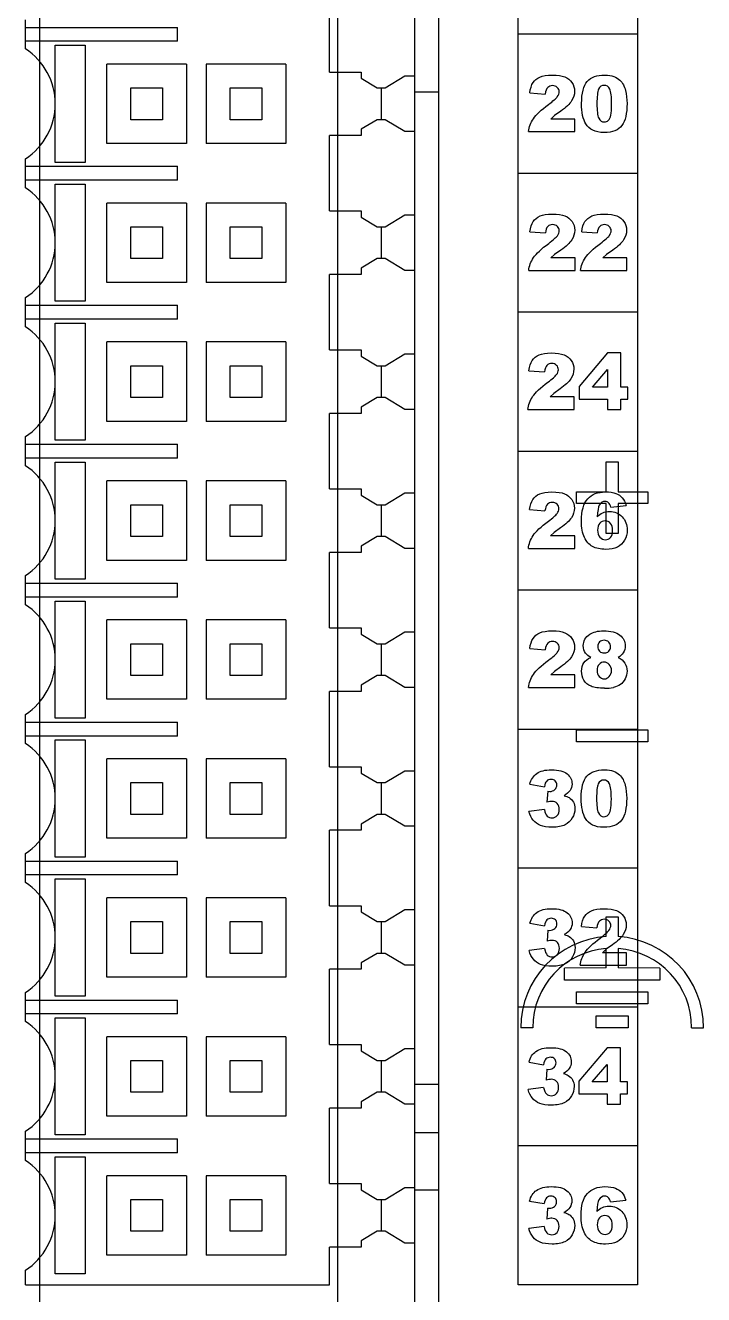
# Model space of a CAD drawing. Header units: millimetres. Extents: x 40 to 522, y -286 to 20.
# Drawn here: x 473.89 to 490.95, y -224.87 to -192.9 of the extents above; entities that cross this region are included whole.
import ezdxf

# ---------------------------------------------------------------- set-up
doc = ezdxf.new("R2010")
doc.units = ezdxf.units.MM
doc.layers.add('03___PRT_ALL_CURVES', color=7, linetype='CONTINUOUS')

# ---------------------------------------------------------------- blocks, each defined once
blk = doc.blocks.new('MOD_AIV716')
at = {"linetype": 'Continuous'}
for p, q in [((121.685, 41.872), (121.685, 111.872)), ((122.285, 42.272), (122.285, 111.472)), ((124.285, 45.372), (124.285, 108.372)), ((127.285, 108.372), (127.285, 45.372)), ((119.535, 75.922), (119.535, 77.822)), ((111.885, 76.505), (111.885, 77.239)), ((111.885, 77.047), (115.71, 77.047)), ((115.71, 76.697), (115.71, 77.047)), ((127.285, 76.872), (124.285, 76.872)), ((115.71, 76.697), (111.885, 76.697)), ((112.635, 76.597), (113.387, 76.597)), ((112.635, 75.126), (112.635, 76.597)), ((113.387, 76.597), (113.387, 73.647)), ((115.935, 76.122), (113.935, 76.122)), ((113.935, 74.122), (113.935, 76.122)), ((115.935, 76.122), (115.935, 74.122)), ((118.435, 76.122), (116.435, 76.122)), ((116.435, 76.122), (116.435, 74.122)), ((118.435, 76.122), (118.435, 74.122)), ((119.535, 75.922), (120.335, 75.922)), ((120.335, 75.922), (120.335, 75.764)), ((120.935, 75.522), (121.435, 75.823)), ((121.435, 75.823), (121.685, 75.823)), ((114.535, 75.522), (115.335, 75.522)), ((114.535, 74.722), (114.535, 75.522)), ((115.335, 75.522), (115.335, 74.722)), ((117.035, 75.522), (117.835, 75.522)), ((117.035, 74.722), (117.035, 75.522)), ((117.835, 75.522), (117.835, 74.722)), ((120.335, 75.764), (120.738, 75.522)), ((120.738, 75.522), (120.935, 75.522)), ((120.835, 75.522), (120.835, 74.722)), ((121.685, 75.422), (122.285, 75.422)), ((121.685, 75.422), (122.285, 75.422)), ((124.575, 75.399), (124.965, 75.368)), ((112.635, 73.647), (112.635, 75.118)), ((125.199, 74.824), (125.106, 74.739)), ((125.356, 74.938), (125.199, 74.824)), ((115.335, 74.722), (114.535, 74.722)), ((117.835, 74.722), (117.035, 74.722)), ((120.738, 74.722), (120.335, 74.48)), ((120.935, 74.722), (120.738, 74.722)), ((121.435, 74.422), (120.935, 74.722)), ((125.714, 74.739), (125.106, 74.739)), ((125.714, 74.422), (125.714, 74.739)), ((120.335, 74.322), (119.535, 74.322)), ((119.535, 72.422), (119.535, 74.322)), ((120.335, 74.48), (120.335, 74.322)), ((121.685, 74.422), (121.435, 74.422)), ((124.547, 74.422), (125.714, 74.422)), ((115.935, 74.122), (113.935, 74.122)), ((118.435, 74.122), (116.435, 74.122)), ((111.885, 73.005), (111.885, 73.739)), ((111.885, 73.547), (115.71, 73.547)), ((113.387, 73.647), (112.635, 73.647)), ((115.71, 73.197), (115.71, 73.547)), ((124.285, 73.372), (127.285, 73.372)), ((115.71, 73.197), (111.885, 73.197)), ((112.635, 73.097), (113.387, 73.097)), ((112.635, 71.626), (112.635, 73.097)), ((113.387, 73.097), (113.387, 70.147)), ((115.935, 72.622), (113.935, 72.622)), ((113.935, 70.622), (113.935, 72.622)), ((115.935, 72.622), (115.935, 70.622)), ((118.435, 72.622), (116.435, 72.622)), ((116.435, 72.622), (116.435, 70.622)), ((118.435, 72.622), (118.435, 70.622)), ((119.535, 72.422), (120.335, 72.422)), ((120.335, 72.422), (120.335, 72.264)), ((120.335, 72.264), (120.738, 72.022)), ((120.935, 72.022), (121.435, 72.323)), ((121.435, 72.323), (121.685, 72.323)), ((114.535, 72.022), (115.335, 72.022)), ((114.535, 71.222), (114.535, 72.022)), ((115.335, 72.022), (115.335, 71.222)), ((117.035, 72.022), (117.835, 72.022)), ((117.035, 71.222), (117.035, 72.022)), ((117.835, 72.022), (117.835, 71.222)), ((120.738, 72.022), (120.935, 72.022)), ((120.835, 72.022), (120.835, 71.222)), ((112.635, 70.147), (112.635, 71.618)), ((124.578, 71.899), (124.968, 71.868)), ((125.883, 71.899), (126.272, 71.868)), ((125.202, 71.324), (125.109, 71.239)), ((125.359, 71.438), (125.202, 71.324)), ((126.506, 71.324), (126.414, 71.239)), ((126.664, 71.438), (126.506, 71.324)), ((115.335, 71.222), (114.535, 71.222)), ((117.835, 71.222), (117.035, 71.222)), ((120.738, 71.222), (120.335, 70.98)), ((120.335, 70.98), (120.335, 70.822)), ((120.935, 71.222), (120.738, 71.222)), ((121.435, 70.922), (120.935, 71.222)), ((125.716, 71.239), (125.109, 71.239)), ((125.716, 70.922), (125.716, 71.239)), ((127.021, 71.239), (126.414, 71.239)), ((127.021, 70.922), (127.021, 71.239)), ((120.335, 70.822), (119.535, 70.822)), ((119.535, 68.922), (119.535, 70.822)), ((121.685, 70.922), (121.435, 70.922)), ((124.55, 70.922), (125.716, 70.922)), ((125.854, 70.922), (127.021, 70.922)), ((115.935, 70.622), (113.935, 70.622)), ((118.435, 70.622), (116.435, 70.622)), ((111.885, 69.505), (111.885, 70.239)), ((111.885, 70.047), (115.71, 70.047)), ((113.387, 70.147), (112.635, 70.147)), ((115.71, 69.697), (115.71, 70.047)), ((127.285, 69.872), (124.285, 69.872)), ((115.71, 69.697), (111.885, 69.697)), ((112.635, 69.597), (113.387, 69.597)), ((112.635, 68.126), (112.635, 69.597)), ((113.387, 69.597), (113.387, 66.647)), ((115.935, 69.122), (113.935, 69.122)), ((113.935, 67.122), (113.935, 69.122)), ((115.935, 69.122), (115.935, 67.122)), ((118.435, 69.122), (116.435, 69.122)), ((116.435, 69.122), (116.435, 67.122)), ((118.435, 69.122), (118.435, 67.122)), ((119.535, 68.922), (120.335, 68.922)), ((120.335, 68.922), (120.335, 68.764)), ((120.335, 68.764), (120.738, 68.522)), ((120.935, 68.522), (121.435, 68.823)), ((121.435, 68.823), (121.685, 68.823)), ((126.529, 68.846), (125.82, 68.004)), ((126.868, 68.846), (126.529, 68.846)), ((126.868, 67.986), (126.868, 68.846)), ((114.535, 68.522), (115.335, 68.522)), ((114.535, 67.722), (114.535, 68.522)), ((115.335, 68.522), (115.335, 67.722)), ((117.035, 68.522), (117.835, 68.522)), ((117.035, 67.722), (117.035, 68.522)), ((117.835, 68.522), (117.835, 67.722)), ((120.738, 68.522), (120.935, 68.522)), ((120.835, 68.522), (120.835, 67.722)), ((126.153, 67.986), (126.529, 68.426)), ((126.529, 68.426), (126.529, 67.986)), ((112.635, 66.647), (112.635, 68.118)), ((124.556, 68.399), (124.945, 68.368)), ((125.18, 67.824), (125.087, 67.739)), ((125.337, 67.938), (125.18, 67.824)), ((125.82, 68.004), (125.82, 67.684)), ((126.529, 67.986), (126.153, 67.986)), ((127.043, 67.986), (126.868, 67.986)), ((127.043, 67.684), (127.043, 67.986)), ((115.335, 67.722), (114.535, 67.722)), ((117.835, 67.722), (117.035, 67.722)), ((120.738, 67.722), (120.335, 67.48)), ((120.335, 67.48), (120.335, 67.322)), ((120.935, 67.722), (120.738, 67.722)), ((121.435, 67.422), (120.935, 67.722)), ((125.694, 67.739), (125.087, 67.739)), ((125.694, 67.422), (125.694, 67.739)), ((125.82, 67.684), (126.529, 67.684)), ((126.529, 67.684), (126.529, 67.422)), ((126.868, 67.684), (127.043, 67.684)), ((126.868, 67.422), (126.868, 67.684)), ((120.335, 67.322), (119.535, 67.322)), ((119.535, 65.422), (119.535, 67.322)), ((121.685, 67.422), (121.435, 67.422)), ((124.527, 67.422), (125.694, 67.422)), ((126.529, 67.422), (126.868, 67.422)), ((115.935, 67.122), (113.935, 67.122)), ((118.435, 67.122), (116.435, 67.122)), ((111.885, 66.005), (111.885, 66.739)), ((111.885, 66.547), (115.71, 66.547)), ((113.387, 66.647), (112.635, 66.647)), ((115.71, 66.197), (115.71, 66.547)), ((115.71, 66.197), (111.885, 66.197)), ((124.285, 66.372), (127.285, 66.372)), ((112.635, 66.097), (113.387, 66.097)), ((112.635, 64.626), (112.635, 66.097)), ((113.387, 66.097), (113.387, 63.147)), ((115.935, 65.622), (113.935, 65.622)), ((113.935, 63.622), (113.935, 65.622)), ((115.935, 65.622), (115.935, 63.622)), ((118.435, 65.622), (116.435, 65.622)), ((116.435, 65.622), (116.435, 63.622)), ((118.435, 65.622), (118.435, 63.622)), ((119.535, 65.422), (120.335, 65.422)), ((120.335, 65.422), (120.335, 65.264)), ((120.335, 65.264), (120.738, 65.022)), ((120.935, 65.022), (121.435, 65.323)), ((121.435, 65.323), (121.685, 65.323)), ((114.535, 65.022), (115.335, 65.022)), ((114.535, 64.222), (114.535, 65.022)), ((115.335, 65.022), (115.335, 64.222)), ((117.035, 65.022), (117.835, 65.022)), ((117.035, 64.222), (117.035, 65.022)), ((117.835, 65.022), (117.835, 64.222)), ((120.738, 65.022), (120.935, 65.022)), ((120.835, 65.022), (120.835, 64.222)), ((126.613, 64.96), (127, 65.007)), ((112.635, 63.147), (112.635, 64.618)), ((124.57, 64.899), (124.959, 64.868)), ((125.193, 64.324), (125.101, 64.239)), ((125.351, 64.438), (125.193, 64.324)), ((115.335, 64.222), (114.535, 64.222)), ((117.835, 64.222), (117.035, 64.222)), ((120.738, 64.222), (120.335, 63.98)), ((120.335, 63.98), (120.335, 63.822)), ((120.935, 64.222), (120.738, 64.222)), ((121.435, 63.922), (120.935, 64.222)), ((125.708, 64.239), (125.101, 64.239)), ((125.708, 63.922), (125.708, 64.239)), ((120.335, 63.822), (119.535, 63.822)), ((119.535, 61.922), (119.535, 63.822)), ((121.685, 63.922), (121.435, 63.922)), ((124.541, 63.922), (125.708, 63.922)), ((115.935, 63.622), (113.935, 63.622)), ((118.435, 63.622), (116.435, 63.622)), ((111.885, 62.505), (111.885, 63.239)), ((111.885, 63.047), (115.71, 63.047)), ((113.387, 63.147), (112.635, 63.147)), ((115.71, 62.697), (115.71, 63.047)), ((115.71, 62.697), (111.885, 62.697)), ((127.285, 62.872), (124.285, 62.872)), ((112.635, 62.597), (113.387, 62.597)), ((112.635, 61.126), (112.635, 62.597)), ((113.387, 62.597), (113.387, 59.647)), ((115.935, 62.122), (113.935, 62.122)), ((113.935, 60.122), (113.935, 62.122)), ((115.935, 62.122), (115.935, 60.122)), ((118.435, 62.122), (116.435, 62.122)), ((116.435, 62.122), (116.435, 60.122)), ((118.435, 62.122), (118.435, 60.122)), ((119.535, 61.922), (120.335, 61.922)), ((120.335, 61.922), (120.335, 61.764)), ((120.335, 61.764), (120.738, 61.522)), ((120.935, 61.522), (121.435, 61.823)), ((121.435, 61.823), (121.685, 61.823)), ((114.535, 61.522), (115.335, 61.522)), ((114.535, 60.722), (114.535, 61.522)), ((115.335, 61.522), (115.335, 60.722)), ((117.035, 61.522), (117.835, 61.522)), ((117.035, 60.722), (117.035, 61.522)), ((117.835, 61.522), (117.835, 60.722)), ((120.738, 61.522), (120.935, 61.522)), ((120.835, 61.522), (120.835, 60.722)), ((124.575, 61.399), (124.965, 61.368)), ((112.635, 59.647), (112.635, 61.118)), ((125.199, 60.824), (125.106, 60.739)), ((125.356, 60.938), (125.199, 60.824)), ((115.335, 60.722), (114.535, 60.722)), ((117.835, 60.722), (117.035, 60.722)), ((120.738, 60.722), (120.335, 60.48)), ((120.335, 60.48), (120.335, 60.322)), ((120.935, 60.722), (120.738, 60.722)), ((121.435, 60.422), (120.935, 60.722)), ((125.714, 60.739), (125.106, 60.739)), ((125.714, 60.422), (125.714, 60.739)), ((115.935, 60.122), (113.935, 60.122)), ((118.435, 60.122), (116.435, 60.122)), ((120.335, 60.322), (119.535, 60.322)), ((119.535, 58.422), (119.535, 60.322)), ((121.685, 60.422), (121.435, 60.422)), ((124.547, 60.422), (125.714, 60.422)), ((111.885, 59.005), (111.885, 59.739)), ((111.885, 59.547), (115.71, 59.547)), ((113.387, 59.647), (112.635, 59.647)), ((115.71, 59.197), (115.71, 59.547)), ((115.71, 59.197), (111.885, 59.197)), ((124.285, 59.372), (127.285, 59.372)), ((112.635, 59.097), (113.387, 59.097)), ((112.635, 57.626), (112.635, 59.097)), ((113.387, 59.097), (113.387, 56.147)), ((115.935, 58.622), (113.935, 58.622)), ((113.935, 56.622), (113.935, 58.622)), ((115.935, 58.622), (115.935, 56.622)), ((118.435, 58.622), (116.435, 58.622)), ((116.435, 58.622), (116.435, 56.622)), ((118.435, 58.622), (118.435, 56.622)), ((119.535, 58.422), (120.335, 58.422)), ((120.335, 58.422), (120.335, 58.264)), ((120.335, 58.264), (120.738, 58.022)), ((120.935, 58.022), (121.435, 58.323)), ((121.435, 58.323), (121.685, 58.323)), ((114.535, 58.022), (115.335, 58.022)), ((114.535, 57.222), (114.535, 58.022)), ((115.335, 58.022), (115.335, 57.222)), ((117.035, 58.022), (117.835, 58.022)), ((117.035, 57.222), (117.035, 58.022)), ((117.835, 58.022), (117.835, 57.222)), ((120.738, 58.022), (120.935, 58.022)), ((120.835, 58.022), (120.835, 57.222)), ((124.576, 57.983), (124.944, 57.917)), ((112.635, 56.147), (112.635, 57.618)), ((125.028, 57.805), (125.008, 57.527)), ((125.028, 57.805), (125.079, 57.8)), ((124.944, 57.344), (124.555, 57.292)), ((115.335, 57.222), (114.535, 57.222)), ((117.835, 57.222), (117.035, 57.222)), ((120.738, 57.222), (120.335, 56.98)), ((120.335, 56.98), (120.335, 56.822)), ((120.935, 57.222), (120.738, 57.222)), ((121.435, 56.922), (120.935, 57.222)), ((121.685, 56.922), (121.435, 56.922)), ((115.935, 56.622), (113.935, 56.622)), ((118.435, 56.622), (116.435, 56.622)), ((120.335, 56.822), (119.535, 56.822)), ((119.535, 54.922), (119.535, 56.822)), ((111.885, 55.505), (111.885, 56.239)), ((111.885, 56.047), (115.71, 56.047)), ((113.387, 56.147), (112.635, 56.147)), ((115.71, 55.697), (115.71, 56.047)), ((115.71, 55.697), (111.885, 55.697)), ((127.285, 55.872), (124.285, 55.872)), ((112.635, 55.597), (113.387, 55.597)), ((112.635, 54.126), (112.635, 55.597)), ((113.387, 55.597), (113.387, 52.647)), ((115.935, 55.122), (113.935, 55.122)), ((113.935, 53.122), (113.935, 55.122)), ((115.935, 55.122), (115.935, 53.122)), ((118.435, 55.122), (116.435, 55.122)), ((116.435, 55.122), (116.435, 53.122)), ((118.435, 55.122), (118.435, 53.122)), ((119.535, 54.922), (120.335, 54.922)), ((120.335, 54.922), (120.335, 54.764)), ((120.335, 54.764), (120.738, 54.522)), ((120.935, 54.522), (121.435, 54.823)), ((121.435, 54.823), (121.685, 54.823)), ((114.535, 54.522), (115.335, 54.522)), ((114.535, 53.722), (114.535, 54.522)), ((115.335, 54.522), (115.335, 53.722)), ((117.035, 54.522), (117.835, 54.522)), ((117.035, 53.722), (117.035, 54.522)), ((117.835, 54.522), (117.835, 53.722)), ((120.738, 54.522), (120.935, 54.522)), ((120.835, 54.522), (120.835, 53.722)), ((124.579, 54.483), (124.947, 54.417)), ((125.874, 54.399), (126.264, 54.368)), ((112.635, 52.647), (112.635, 54.118)), ((125.031, 54.305), (125.011, 54.027)), ((125.031, 54.305), (125.081, 54.3)), ((115.335, 53.722), (114.535, 53.722)), ((117.835, 53.722), (117.035, 53.722)), ((120.738, 53.722), (120.335, 53.48)), ((120.935, 53.722), (120.738, 53.722)), ((121.435, 53.422), (120.935, 53.722)), ((124.947, 53.844), (124.558, 53.792)), ((126.498, 53.824), (126.405, 53.739)), ((127.012, 53.739), (126.405, 53.739)), ((126.655, 53.938), (126.498, 53.824)), ((127.012, 53.422), (127.012, 53.739)), ((120.335, 53.48), (120.335, 53.322)), ((121.685, 53.422), (121.435, 53.422)), ((125.845, 53.422), (127.012, 53.422)), ((115.935, 53.122), (113.935, 53.122)), ((118.435, 53.122), (116.435, 53.122)), ((120.335, 53.322), (119.535, 53.322)), ((119.535, 51.422), (119.535, 53.322)), ((111.885, 52.005), (111.885, 52.739)), ((111.885, 52.547), (115.71, 52.547)), ((113.387, 52.647), (112.635, 52.647)), ((115.71, 52.197), (115.71, 52.547)), ((115.71, 52.197), (111.885, 52.197)), ((124.285, 52.372), (127.285, 52.372)), ((112.635, 52.097), (113.387, 52.097)), ((112.635, 50.626), (112.635, 52.097)), ((113.387, 52.097), (113.387, 49.147)), ((115.935, 51.622), (113.935, 51.622)), ((113.935, 49.622), (113.935, 51.622)), ((115.935, 51.622), (115.935, 49.622)), ((118.435, 51.622), (116.435, 51.622)), ((116.435, 51.622), (116.435, 49.622)), ((118.435, 51.622), (118.435, 49.622)), ((119.535, 51.422), (120.335, 51.422)), ((120.335, 51.422), (120.335, 51.264)), ((120.335, 51.264), (120.738, 51.022)), ((120.935, 51.022), (121.435, 51.323)), ((121.435, 51.323), (121.685, 51.323)), ((126.52, 51.346), (125.812, 50.504)), ((126.859, 51.346), (126.52, 51.346)), ((126.859, 50.486), (126.859, 51.346)), ((114.535, 51.022), (115.335, 51.022)), ((114.535, 50.222), (114.535, 51.022)), ((115.335, 51.022), (115.335, 50.222)), ((117.035, 51.022), (117.835, 51.022)), ((117.035, 50.222), (117.035, 51.022)), ((117.835, 51.022), (117.835, 50.222)), ((120.738, 51.022), (120.935, 51.022)), ((120.835, 51.022), (120.835, 50.222)), ((124.557, 50.983), (124.924, 50.917)), ((126.145, 50.486), (126.52, 50.926)), ((126.52, 50.926), (126.52, 50.486)), ((112.635, 49.147), (112.635, 50.618)), ((125.008, 50.805), (124.988, 50.527)), ((125.008, 50.805), (125.059, 50.8)), ((115.335, 50.222), (114.535, 50.222)), ((117.835, 50.222), (117.035, 50.222)), ((120.738, 50.222), (120.335, 49.98)), ((120.935, 50.222), (120.738, 50.222)), ((121.435, 49.922), (120.935, 50.222)), ((122.285, 50.422), (121.685, 50.422)), ((122.285, 50.422), (121.685, 50.422)), ((124.924, 50.344), (124.536, 50.292)), ((125.812, 50.504), (125.812, 50.184)), ((126.52, 50.486), (126.145, 50.486)), ((127.035, 50.486), (126.859, 50.486)), ((127.035, 50.184), (127.035, 50.486)), ((120.335, 49.98), (120.335, 49.822)), ((121.685, 49.922), (121.435, 49.922)), ((125.812, 50.184), (126.52, 50.184)), ((126.52, 50.184), (126.52, 49.922)), ((126.52, 49.922), (126.859, 49.922)), ((126.859, 50.184), (127.035, 50.184)), ((126.859, 49.922), (126.859, 50.184)), ((115.935, 49.622), (113.935, 49.622)), ((118.435, 49.622), (116.435, 49.622)), ((120.335, 49.822), (119.535, 49.822)), ((119.535, 47.922), (119.535, 49.822)), ((111.885, 48.505), (111.885, 49.239)), ((111.885, 49.047), (115.71, 49.047)), ((113.387, 49.147), (112.635, 49.147)), ((115.71, 48.697), (115.71, 49.047)), ((121.685, 49.209), (122.285, 49.209)), ((115.71, 48.697), (111.885, 48.697)), ((112.635, 48.597), (113.387, 48.597)), ((112.635, 47.126), (112.635, 48.597)), ((113.387, 48.597), (113.387, 45.647)), ((127.285, 48.872), (124.285, 48.872)), ((115.935, 48.122), (113.935, 48.122)), ((113.935, 46.122), (113.935, 48.122)), ((115.935, 48.122), (115.935, 46.122)), ((118.435, 48.122), (116.435, 48.122)), ((116.435, 48.122), (116.435, 46.122)), ((118.435, 48.122), (118.435, 46.122)), ((119.535, 47.922), (120.335, 47.922)), ((120.335, 47.922), (120.335, 47.764)), ((120.335, 47.764), (120.738, 47.522)), ((120.935, 47.522), (121.435, 47.823)), ((121.435, 47.823), (121.685, 47.823)), ((121.685, 47.766), (122.285, 47.766)), ((114.535, 47.522), (115.335, 47.522)), ((114.535, 46.722), (114.535, 47.522)), ((115.335, 47.522), (115.335, 46.722)), ((117.035, 47.522), (117.835, 47.522)), ((117.035, 46.722), (117.035, 47.522)), ((117.835, 47.522), (117.835, 46.722)), ((120.738, 47.522), (120.935, 47.522)), ((120.835, 47.522), (120.835, 46.722)), ((124.571, 47.483), (124.938, 47.417)), ((126.605, 47.46), (126.991, 47.507)), ((112.635, 45.647), (112.635, 47.118)), ((125.022, 47.305), (125.002, 47.027)), ((125.022, 47.305), (125.073, 47.3)), ((115.335, 46.722), (114.535, 46.722)), ((117.835, 46.722), (117.035, 46.722)), ((120.738, 46.722), (120.335, 46.48)), ((120.935, 46.722), (120.738, 46.722)), ((121.435, 46.422), (120.935, 46.722)), ((124.938, 46.844), (124.55, 46.792)), ((120.335, 46.48), (120.335, 46.322)), ((121.685, 46.422), (121.435, 46.422)), ((115.935, 46.122), (113.935, 46.122)), ((118.435, 46.122), (116.435, 46.122)), ((120.335, 46.322), (119.535, 46.322)), ((119.535, 45.372), (119.535, 46.322)), ((111.885, 45.372), (111.885, 45.739)), ((113.387, 45.647), (112.635, 45.647)), ((111.885, 45.372), (119.535, 45.372)), ((127.285, 45.372), (124.285, 45.372))]:
    blk.add_line(p, q, dxfattribs=at)
for centre, radius, start, end in [((110.985, 75.122), 1.65, 303.0557, 56.9443), ((110.985, 71.622), 1.65, 303.0557, 56.9443), ((110.985, 68.122), 1.65, 303.0557, 56.9443), ((110.985, 64.622), 1.65, 303.0557, 56.9443), ((110.985, 61.122), 1.65, 303.0557, 56.9443), ((126.459, 61.469), 1.071, 270.0061, 282.0044), ((110.985, 57.622), 1.65, 303.0557, 56.9443), ((110.985, 54.122), 1.65, 303.0557, 56.9443), ((110.985, 50.622), 1.65, 303.0557, 56.9443), ((110.985, 47.122), 1.65, 303.0557, 56.9443)]:
    blk.add_arc(centre, radius, start, end, dxfattribs=at)
for points in [[(124.659, 75.656), (124.699, 75.716), (124.757, 75.764), (124.831, 75.797)], [(124.831, 75.797), (124.906, 75.829), (125.008, 75.846), (125.14, 75.846)], [(125.14, 75.846), (125.276, 75.846), (125.382, 75.83), (125.458, 75.799)], [(125.458, 75.799), (125.535, 75.768), (125.594, 75.72), (125.638, 75.655)], [(126.023, 75.687), (126.119, 75.793), (126.265, 75.846), (126.461, 75.846)], [(126.461, 75.846), (126.555, 75.846), (126.632, 75.834), (126.693, 75.811)], [(126.693, 75.811), (126.754, 75.788), (126.803, 75.757), (126.841, 75.72)], [(124.575, 75.399), (124.591, 75.508), (124.618, 75.594), (124.659, 75.656)], [(125.028, 75.533), (124.996, 75.502), (124.975, 75.446), (124.965, 75.368)], [(125.15, 75.58), (125.101, 75.58), (125.059, 75.564), (125.028, 75.533)], [(125.269, 75.534), (125.237, 75.565), (125.198, 75.58), (125.15, 75.58)], [(125.316, 75.425), (125.316, 75.467), (125.3, 75.503), (125.269, 75.534)], [(125.638, 75.655), (125.682, 75.59), (125.704, 75.519), (125.704, 75.439)], [(125.88, 75.128), (125.88, 75.394), (125.928, 75.58), (126.023, 75.687)], [(126.309, 75.489), (126.28, 75.424), (126.266, 75.303), (126.266, 75.127)], [(126.448, 75.587), (126.383, 75.587), (126.337, 75.554), (126.309, 75.489)], [(126.589, 75.491), (126.558, 75.555), (126.511, 75.587), (126.448, 75.587)], [(126.637, 75.117), (126.637, 75.302), (126.621, 75.427), (126.589, 75.491)], [(126.841, 75.72), (126.88, 75.683), (126.909, 75.644), (126.931, 75.603)], [(126.931, 75.603), (126.953, 75.562), (126.971, 75.514), (126.985, 75.46)], [(126.985, 75.46), (127.01, 75.354), (127.024, 75.246), (127.024, 75.133)], [(125.05, 75.107), (125.164, 75.191), (125.236, 75.256), (125.268, 75.3)], [(125.268, 75.3), (125.3, 75.344), (125.316, 75.385), (125.316, 75.425)], [(125.629, 75.194), (125.579, 75.116), (125.488, 75.031), (125.356, 74.938)], [(125.704, 75.439), (125.704, 75.353), (125.678, 75.271), (125.629, 75.194)], [(124.668, 74.747), (124.736, 74.848), (124.863, 74.969), (125.05, 75.107)], [(125.907, 74.831), (125.888, 74.921), (125.88, 75.019), (125.88, 75.128)], [(125.986, 74.62), (125.952, 74.672), (125.927, 74.741), (125.907, 74.831)], [(126.266, 75.127), (126.266, 74.949), (126.281, 74.826), (126.312, 74.761)], [(126.552, 74.705), (126.581, 74.733), (126.603, 74.777), (126.616, 74.837)], [(126.616, 74.837), (126.629, 74.896), (126.637, 74.99), (126.637, 75.117)], [(127.024, 75.133), (127.024, 74.879), (126.981, 74.693), (126.895, 74.575)], [(124.547, 74.422), (124.56, 74.537), (124.6, 74.646), (124.668, 74.747)], [(126.165, 74.455), (126.093, 74.492), (126.033, 74.548), (125.986, 74.62)], [(126.312, 74.761), (126.344, 74.696), (126.39, 74.664), (126.45, 74.664)], [(126.45, 74.664), (126.489, 74.664), (126.523, 74.677), (126.552, 74.705)], [(126.895, 74.575), (126.809, 74.457), (126.661, 74.399), (126.451, 74.399)], [(126.451, 74.399), (126.332, 74.399), (126.238, 74.418), (126.165, 74.455)], [(124.662, 72.156), (124.702, 72.216), (124.76, 72.264), (124.834, 72.297)], [(124.834, 72.297), (124.909, 72.329), (125.011, 72.346), (125.143, 72.346)], [(125.143, 72.346), (125.279, 72.346), (125.385, 72.33), (125.461, 72.299)], [(125.461, 72.299), (125.538, 72.268), (125.597, 72.22), (125.641, 72.155)], [(125.966, 72.156), (126.007, 72.216), (126.064, 72.264), (126.139, 72.297)], [(126.139, 72.297), (126.213, 72.329), (126.315, 72.346), (126.447, 72.346)], [(126.447, 72.346), (126.584, 72.346), (126.69, 72.33), (126.766, 72.299)], [(126.766, 72.299), (126.842, 72.268), (126.902, 72.22), (126.946, 72.155)], [(124.578, 71.899), (124.593, 72.008), (124.621, 72.094), (124.662, 72.156)], [(125.031, 72.033), (124.999, 72.002), (124.978, 71.946), (124.968, 71.868)], [(125.153, 72.08), (125.103, 72.08), (125.062, 72.064), (125.031, 72.033)], [(125.271, 72.034), (125.24, 72.065), (125.201, 72.08), (125.153, 72.08)], [(125.319, 71.925), (125.319, 71.967), (125.303, 72.003), (125.271, 72.034)], [(125.707, 71.939), (125.707, 71.853), (125.681, 71.771), (125.632, 71.694)], [(125.641, 72.155), (125.685, 72.09), (125.707, 72.019), (125.707, 71.939)], [(125.883, 71.899), (125.898, 72.008), (125.926, 72.094), (125.966, 72.156)], [(126.336, 72.033), (126.304, 72.002), (126.283, 71.946), (126.272, 71.868)], [(126.458, 72.08), (126.408, 72.08), (126.367, 72.064), (126.336, 72.033)], [(126.576, 72.034), (126.544, 72.065), (126.505, 72.08), (126.458, 72.08)], [(126.624, 71.925), (126.624, 71.967), (126.607, 72.003), (126.576, 72.034)], [(127.011, 71.939), (127.011, 71.853), (126.986, 71.771), (126.936, 71.694)], [(126.946, 72.155), (126.989, 72.09), (127.011, 72.019), (127.011, 71.939)], [(125.053, 71.607), (125.166, 71.691), (125.239, 71.756), (125.271, 71.8)], [(125.271, 71.8), (125.303, 71.844), (125.319, 71.885), (125.319, 71.925)], [(125.632, 71.694), (125.582, 71.616), (125.491, 71.531), (125.359, 71.438)], [(126.357, 71.607), (126.471, 71.691), (126.544, 71.756), (126.576, 71.8)], [(126.576, 71.8), (126.607, 71.844), (126.624, 71.885), (126.624, 71.925)], [(126.936, 71.694), (126.886, 71.616), (126.796, 71.531), (126.664, 71.438)], [(124.671, 71.247), (124.739, 71.348), (124.866, 71.469), (125.053, 71.607)], [(125.975, 71.247), (126.043, 71.348), (126.17, 71.469), (126.357, 71.607)], [(124.55, 70.922), (124.563, 71.037), (124.603, 71.146), (124.671, 71.247)], [(125.854, 70.922), (125.867, 71.037), (125.907, 71.146), (125.975, 71.247)], [(124.639, 68.656), (124.68, 68.716), (124.737, 68.764), (124.812, 68.797)], [(124.812, 68.797), (124.886, 68.829), (124.988, 68.846), (125.12, 68.846)], [(125.12, 68.846), (125.257, 68.846), (125.363, 68.83), (125.439, 68.799)], [(125.439, 68.799), (125.515, 68.768), (125.575, 68.72), (125.619, 68.655)], [(124.556, 68.399), (124.571, 68.508), (124.599, 68.594), (124.639, 68.656)], [(125.009, 68.533), (124.977, 68.502), (124.956, 68.446), (124.945, 68.368)], [(125.131, 68.58), (125.081, 68.58), (125.04, 68.564), (125.009, 68.533)], [(125.249, 68.534), (125.218, 68.565), (125.178, 68.58), (125.131, 68.58)], [(125.297, 68.425), (125.297, 68.467), (125.281, 68.503), (125.249, 68.534)], [(125.249, 68.3), (125.281, 68.344), (125.297, 68.385), (125.297, 68.425)], [(125.685, 68.439), (125.685, 68.353), (125.659, 68.271), (125.609, 68.194)], [(125.619, 68.655), (125.663, 68.59), (125.685, 68.519), (125.685, 68.439)], [(124.648, 67.747), (124.716, 67.848), (124.843, 67.969), (125.03, 68.107)], [(125.03, 68.107), (125.144, 68.191), (125.217, 68.256), (125.249, 68.3)], [(125.609, 68.194), (125.559, 68.116), (125.469, 68.031), (125.337, 67.938)], [(124.527, 67.422), (124.54, 67.537), (124.581, 67.646), (124.648, 67.747)], [(124.653, 65.156), (124.694, 65.216), (124.751, 65.264), (124.826, 65.297)], [(124.826, 65.297), (124.9, 65.329), (125.002, 65.346), (125.134, 65.346)], [(125.134, 65.346), (125.271, 65.346), (125.377, 65.33), (125.453, 65.299)], [(125.453, 65.299), (125.529, 65.268), (125.589, 65.22), (125.632, 65.155)], [(126.035, 65.17), (126.141, 65.287), (126.289, 65.346), (126.478, 65.346)], [(126.478, 65.346), (126.588, 65.346), (126.676, 65.333), (126.741, 65.307)], [(126.741, 65.307), (126.806, 65.281), (126.86, 65.244), (126.902, 65.194)], [(124.57, 64.899), (124.585, 65.008), (124.613, 65.094), (124.653, 65.156)], [(125.022, 65.033), (124.991, 65.002), (124.97, 64.946), (124.959, 64.868)], [(125.144, 65.08), (125.095, 65.08), (125.054, 65.064), (125.022, 65.033)], [(125.263, 65.034), (125.231, 65.065), (125.192, 65.08), (125.144, 65.08)], [(125.311, 64.925), (125.311, 64.967), (125.294, 65.003), (125.263, 65.034)], [(125.263, 64.8), (125.294, 64.844), (125.311, 64.885), (125.311, 64.925)], [(125.698, 64.939), (125.698, 64.853), (125.673, 64.771), (125.623, 64.694)], [(125.632, 65.155), (125.676, 65.09), (125.698, 65.019), (125.698, 64.939)], [(125.876, 64.615), (125.876, 64.867), (125.929, 65.052), (126.035, 65.17)], [(126.326, 65.012), (126.301, 64.966), (126.282, 64.868), (126.27, 64.718)], [(126.474, 65.108), (126.411, 65.108), (126.361, 65.075), (126.326, 65.012)], [(126.561, 65.074), (126.538, 65.096), (126.508, 65.108), (126.474, 65.108)], [(126.613, 64.96), (126.603, 65.013), (126.586, 65.051), (126.561, 65.074)], [(126.902, 65.194), (126.945, 65.145), (126.977, 65.082), (127, 65.007)], [(124.662, 64.247), (124.73, 64.348), (124.857, 64.469), (125.044, 64.607)], [(125.044, 64.607), (125.158, 64.691), (125.23, 64.756), (125.263, 64.8)], [(125.623, 64.694), (125.573, 64.616), (125.483, 64.531), (125.351, 64.438)], [(125.951, 64.198), (125.901, 64.303), (125.876, 64.442), (125.876, 64.615)], [(126.27, 64.718), (126.316, 64.765), (126.364, 64.799), (126.414, 64.822)], [(126.475, 64.616), (126.42, 64.616), (126.374, 64.596), (126.338, 64.556)], [(126.414, 64.822), (126.462, 64.845), (126.519, 64.856), (126.584, 64.856)], [(126.607, 64.553), (126.571, 64.595), (126.527, 64.616), (126.475, 64.616)], [(126.584, 64.856), (126.708, 64.856), (126.814, 64.811), (126.899, 64.722)], [(126.899, 64.722), (126.986, 64.633), (127.03, 64.52), (127.03, 64.384)], [(126.338, 64.556), (126.302, 64.515), (126.284, 64.458), (126.284, 64.384)], [(126.284, 64.384), (126.284, 64.307), (126.303, 64.248), (126.341, 64.205)], [(126.661, 64.373), (126.661, 64.451), (126.643, 64.512), (126.607, 64.553)], [(126.61, 64.199), (126.644, 64.238), (126.661, 64.296), (126.661, 64.373)], [(127.03, 64.384), (127.03, 64.291), (127.008, 64.207), (126.964, 64.131)], [(124.541, 63.922), (124.554, 64.037), (124.594, 64.146), (124.662, 64.247)], [(126.155, 63.97), (126.07, 64.018), (126.002, 64.093), (125.951, 64.198)], [(126.492, 63.899), (126.352, 63.899), (126.239, 63.922), (126.155, 63.97)], [(126.341, 64.205), (126.379, 64.162), (126.426, 64.141), (126.481, 64.141)], [(126.481, 64.141), (126.532, 64.141), (126.575, 64.16), (126.61, 64.199)], [(126.782, 63.957), (126.705, 63.919), (126.608, 63.899), (126.492, 63.899)], [(126.964, 64.131), (126.92, 64.054), (126.86, 63.996), (126.782, 63.957)], [(124.659, 61.656), (124.699, 61.716), (124.757, 61.764), (124.831, 61.797)], [(124.831, 61.797), (124.906, 61.829), (125.008, 61.846), (125.14, 61.846)], [(125.14, 61.846), (125.276, 61.846), (125.382, 61.83), (125.458, 61.799)], [(125.458, 61.799), (125.535, 61.768), (125.594, 61.72), (125.638, 61.655)], [(125.923, 61.473), (125.923, 61.589), (125.977, 61.686), (126.088, 61.76)], [(126.088, 61.76), (126.174, 61.818), (126.288, 61.846), (126.429, 61.846)], [(126.429, 61.846), (126.616, 61.846), (126.754, 61.81), (126.843, 61.739)], [(126.843, 61.739), (126.933, 61.668), (126.978, 61.578), (126.978, 61.47)], [(124.575, 61.399), (124.591, 61.508), (124.618, 61.594), (124.659, 61.656)], [(125.028, 61.533), (124.996, 61.502), (124.975, 61.446), (124.965, 61.368)], [(125.15, 61.58), (125.101, 61.58), (125.059, 61.564), (125.028, 61.533)], [(125.269, 61.534), (125.237, 61.565), (125.198, 61.58), (125.15, 61.58)], [(125.268, 61.3), (125.3, 61.344), (125.316, 61.385), (125.316, 61.425)], [(125.316, 61.425), (125.316, 61.467), (125.3, 61.503), (125.269, 61.534)], [(125.704, 61.439), (125.704, 61.353), (125.678, 61.271), (125.629, 61.194)], [(125.638, 61.655), (125.682, 61.59), (125.704, 61.519), (125.704, 61.439)], [(125.98, 61.284), (125.942, 61.338), (125.923, 61.401), (125.923, 61.473)], [(126.332, 61.565), (126.303, 61.535), (126.289, 61.497), (126.289, 61.45)], [(126.289, 61.45), (126.289, 61.401), (126.303, 61.362), (126.333, 61.332)], [(126.448, 61.609), (126.4, 61.609), (126.362, 61.594), (126.332, 61.565)], [(126.562, 61.563), (126.532, 61.594), (126.494, 61.609), (126.448, 61.609)], [(126.607, 61.446), (126.607, 61.494), (126.592, 61.533), (126.562, 61.563)], [(126.565, 61.332), (126.593, 61.361), (126.607, 61.399), (126.607, 61.446)], [(126.978, 61.47), (126.978, 61.407), (126.96, 61.348), (126.925, 61.293)], [(124.668, 60.747), (124.736, 60.848), (124.863, 60.969), (125.05, 61.107)], [(125.05, 61.107), (125.164, 61.191), (125.236, 61.256), (125.268, 61.3)], [(125.629, 61.194), (125.579, 61.116), (125.488, 61.031), (125.356, 60.938)], [(125.937, 61.042), (125.975, 61.099), (126.034, 61.143), (126.114, 61.175)], [(126.114, 61.175), (126.053, 61.207), (126.008, 61.244), (125.98, 61.284)], [(126.333, 61.332), (126.364, 61.303), (126.404, 61.289), (126.455, 61.289)], [(126.455, 61.289), (126.499, 61.289), (126.536, 61.303), (126.565, 61.332)], [(126.925, 61.293), (126.898, 61.252), (126.856, 61.213), (126.798, 61.175)], [(126.798, 61.175), (126.874, 61.139), (126.93, 61.09), (126.967, 61.031)], [(124.547, 60.422), (124.56, 60.537), (124.6, 60.646), (124.668, 60.747)], [(125.88, 60.834), (125.88, 60.916), (125.899, 60.985), (125.937, 61.042)], [(125.94, 60.605), (125.9, 60.674), (125.88, 60.75), (125.88, 60.834)], [(126.321, 61.002), (126.285, 60.964), (126.268, 60.912), (126.268, 60.847)], [(126.268, 60.847), (126.268, 60.785), (126.286, 60.735), (126.324, 60.695)], [(126.448, 61.059), (126.399, 61.059), (126.357, 61.04), (126.321, 61.002)], [(126.577, 61), (126.54, 61.039), (126.497, 61.059), (126.448, 61.059)], [(126.633, 60.848), (126.633, 60.909), (126.614, 60.96), (126.577, 61)], [(126.578, 60.697), (126.614, 60.737), (126.633, 60.787), (126.633, 60.848)], [(126.967, 61.031), (127.005, 60.971), (127.024, 60.905), (127.024, 60.832)], [(127.024, 60.832), (127.024, 60.761), (127.008, 60.696), (126.975, 60.635)], [(126.119, 60.451), (126.041, 60.485), (125.981, 60.537), (125.94, 60.605)], [(126.459, 60.399), (126.31, 60.399), (126.198, 60.417), (126.119, 60.451)], [(126.324, 60.695), (126.361, 60.656), (126.404, 60.637), (126.453, 60.637)], [(126.453, 60.637), (126.499, 60.637), (126.541, 60.656), (126.578, 60.697)], [(126.857, 60.495), (126.81, 60.462), (126.752, 60.437), (126.682, 60.422)], [(126.975, 60.635), (126.943, 60.574), (126.904, 60.527), (126.857, 60.495)], [(124.576, 57.983), (124.607, 58.1), (124.665, 58.19), (124.752, 58.252)], [(124.752, 58.252), (124.839, 58.315), (124.962, 58.346), (125.122, 58.346)], [(125.122, 58.346), (125.304, 58.346), (125.436, 58.312), (125.517, 58.244)], [(125.517, 58.244), (125.599, 58.175), (125.64, 58.09), (125.64, 57.987)], [(126.015, 58.187), (126.11, 58.293), (126.256, 58.346), (126.453, 58.346)], [(126.453, 58.346), (126.546, 58.346), (126.624, 58.334), (126.685, 58.311)], [(126.685, 58.311), (126.745, 58.288), (126.795, 58.257), (126.833, 58.22)], [(126.833, 58.22), (126.871, 58.183), (126.901, 58.144), (126.923, 58.103)], [(125.002, 58.063), (124.974, 58.035), (124.953, 57.986), (124.944, 57.917)], [(125.114, 58.105), (125.068, 58.105), (125.031, 58.09), (125.002, 58.063)], [(125.218, 58.066), (125.193, 58.091), (125.158, 58.105), (125.114, 58.105)], [(125.206, 57.849), (125.24, 57.881), (125.257, 57.919), (125.257, 57.964)], [(125.257, 57.964), (125.257, 58.006), (125.244, 58.041), (125.218, 58.066)], [(125.64, 57.987), (125.64, 57.926), (125.623, 57.872), (125.59, 57.823)], [(125.871, 57.628), (125.871, 57.894), (125.919, 58.08), (126.015, 58.187)], [(126.3, 57.989), (126.271, 57.924), (126.257, 57.803), (126.257, 57.627)], [(126.439, 58.087), (126.374, 58.087), (126.329, 58.054), (126.3, 57.989)], [(126.581, 57.991), (126.549, 58.055), (126.502, 58.087), (126.439, 58.087)], [(126.629, 57.617), (126.629, 57.802), (126.612, 57.927), (126.581, 57.991)], [(126.923, 58.103), (126.945, 58.062), (126.963, 58.014), (126.976, 57.96)], [(126.976, 57.96), (127.002, 57.854), (127.015, 57.746), (127.015, 57.633)], [(125.134, 57.55), (125.103, 57.55), (125.061, 57.542), (125.008, 57.527)], [(125.079, 57.8), (125.129, 57.8), (125.171, 57.816), (125.206, 57.849)], [(125.269, 57.496), (125.236, 57.532), (125.191, 57.55), (125.134, 57.55)], [(125.59, 57.823), (125.557, 57.773), (125.507, 57.73), (125.441, 57.694)], [(125.441, 57.694), (125.494, 57.681), (125.536, 57.664), (125.564, 57.647)], [(125.564, 57.647), (125.61, 57.619), (125.647, 57.58), (125.673, 57.534)], [(125.899, 57.331), (125.88, 57.421), (125.871, 57.519), (125.871, 57.628)], [(126.257, 57.627), (126.257, 57.449), (126.272, 57.326), (126.304, 57.261)], [(126.608, 57.337), (126.621, 57.396), (126.629, 57.49), (126.629, 57.617)], [(127.015, 57.633), (127.015, 57.379), (126.972, 57.193), (126.887, 57.075)], [(124.664, 57.074), (124.616, 57.132), (124.58, 57.204), (124.555, 57.292)], [(124.944, 57.344), (124.959, 57.265), (124.982, 57.211), (125.015, 57.18)], [(125.268, 57.193), (125.302, 57.231), (125.32, 57.281), (125.32, 57.345)], [(125.32, 57.345), (125.32, 57.41), (125.303, 57.46), (125.269, 57.496)], [(125.712, 57.366), (125.712, 57.284), (125.69, 57.206), (125.647, 57.132)], [(125.673, 57.534), (125.698, 57.487), (125.712, 57.431), (125.712, 57.366)], [(125.977, 57.12), (125.944, 57.172), (125.918, 57.241), (125.899, 57.331)], [(126.304, 57.261), (126.335, 57.196), (126.381, 57.164), (126.441, 57.164)], [(126.544, 57.205), (126.572, 57.233), (126.594, 57.277), (126.608, 57.337)], [(124.846, 56.943), (124.772, 56.973), (124.712, 57.017), (124.664, 57.074)], [(125.147, 56.899), (125.019, 56.899), (124.919, 56.914), (124.846, 56.943)], [(125.015, 57.18), (125.047, 57.15), (125.088, 57.135), (125.138, 57.135)], [(125.138, 57.135), (125.189, 57.135), (125.233, 57.154), (125.268, 57.193)], [(125.463, 56.959), (125.383, 56.92), (125.277, 56.899), (125.147, 56.899)], [(125.647, 57.132), (125.605, 57.057), (125.544, 56.999), (125.463, 56.959)], [(126.157, 56.955), (126.084, 56.992), (126.024, 57.048), (125.977, 57.12)], [(126.442, 56.899), (126.324, 56.899), (126.229, 56.918), (126.157, 56.955)], [(126.441, 57.164), (126.48, 57.164), (126.515, 57.177), (126.544, 57.205)], [(126.887, 57.075), (126.8, 56.957), (126.652, 56.899), (126.442, 56.899)], [(124.579, 54.483), (124.61, 54.6), (124.668, 54.69), (124.755, 54.752)], [(124.755, 54.752), (124.842, 54.815), (124.965, 54.846), (125.124, 54.846)], [(125.124, 54.846), (125.307, 54.846), (125.439, 54.812), (125.52, 54.744)], [(125.52, 54.744), (125.602, 54.675), (125.643, 54.59), (125.643, 54.487)], [(125.958, 54.656), (125.998, 54.716), (126.056, 54.764), (126.13, 54.797)], [(126.13, 54.797), (126.204, 54.829), (126.307, 54.846), (126.438, 54.846)], [(126.438, 54.846), (126.575, 54.846), (126.681, 54.83), (126.757, 54.799)], [(126.757, 54.799), (126.834, 54.768), (126.893, 54.72), (126.937, 54.655)], [(125.005, 54.563), (124.976, 54.535), (124.956, 54.486), (124.947, 54.417)], [(125.117, 54.605), (125.071, 54.605), (125.034, 54.59), (125.005, 54.563)], [(125.221, 54.566), (125.196, 54.591), (125.161, 54.605), (125.117, 54.605)], [(125.208, 54.349), (125.243, 54.381), (125.26, 54.419), (125.26, 54.464)], [(125.26, 54.464), (125.26, 54.506), (125.247, 54.541), (125.221, 54.566)], [(125.643, 54.487), (125.643, 54.426), (125.626, 54.372), (125.593, 54.323)], [(125.874, 54.399), (125.889, 54.508), (125.917, 54.594), (125.958, 54.656)], [(126.327, 54.533), (126.295, 54.502), (126.274, 54.446), (126.264, 54.368)], [(126.449, 54.58), (126.399, 54.58), (126.358, 54.564), (126.327, 54.533)], [(126.567, 54.534), (126.536, 54.565), (126.497, 54.58), (126.449, 54.58)], [(126.615, 54.425), (126.615, 54.467), (126.599, 54.503), (126.567, 54.534)], [(126.567, 54.3), (126.599, 54.344), (126.615, 54.385), (126.615, 54.425)], [(127.003, 54.439), (127.003, 54.353), (126.977, 54.271), (126.928, 54.194)], [(126.937, 54.655), (126.981, 54.59), (127.003, 54.519), (127.003, 54.439)], [(125.137, 54.05), (125.106, 54.05), (125.064, 54.042), (125.011, 54.027)], [(125.081, 54.3), (125.132, 54.3), (125.174, 54.316), (125.208, 54.349)], [(125.272, 53.996), (125.239, 54.032), (125.194, 54.05), (125.137, 54.05)], [(125.593, 54.323), (125.56, 54.273), (125.51, 54.23), (125.443, 54.194)], [(125.443, 54.194), (125.497, 54.181), (125.539, 54.164), (125.567, 54.147)], [(125.567, 54.147), (125.613, 54.119), (125.65, 54.08), (125.675, 54.034)], [(125.675, 54.034), (125.701, 53.987), (125.715, 53.931), (125.715, 53.866)], [(125.967, 53.747), (126.035, 53.848), (126.162, 53.969), (126.349, 54.107)], [(126.349, 54.107), (126.462, 54.191), (126.535, 54.256), (126.567, 54.3)], [(126.928, 54.194), (126.878, 54.116), (126.787, 54.031), (126.655, 53.938)], [(124.667, 53.574), (124.619, 53.632), (124.583, 53.704), (124.558, 53.792)], [(124.947, 53.844), (124.962, 53.765), (124.985, 53.711), (125.017, 53.68)], [(125.271, 53.693), (125.305, 53.731), (125.323, 53.781), (125.323, 53.845)], [(125.323, 53.845), (125.323, 53.91), (125.306, 53.96), (125.272, 53.996)], [(125.715, 53.866), (125.715, 53.784), (125.693, 53.706), (125.65, 53.632)], [(125.845, 53.422), (125.859, 53.537), (125.899, 53.646), (125.967, 53.747)], [(124.848, 53.443), (124.775, 53.473), (124.715, 53.517), (124.667, 53.574)], [(125.15, 53.399), (125.022, 53.399), (124.922, 53.414), (124.848, 53.443)], [(125.017, 53.68), (125.05, 53.65), (125.091, 53.635), (125.141, 53.635)], [(125.141, 53.635), (125.192, 53.635), (125.236, 53.654), (125.271, 53.693)], [(125.466, 53.459), (125.386, 53.42), (125.28, 53.399), (125.15, 53.399)], [(125.65, 53.632), (125.608, 53.557), (125.547, 53.499), (125.466, 53.459)], [(124.557, 50.983), (124.587, 51.1), (124.645, 51.19), (124.733, 51.252)], [(124.733, 51.252), (124.819, 51.315), (124.942, 51.346), (125.102, 51.346)], [(125.102, 51.346), (125.284, 51.346), (125.416, 51.312), (125.498, 51.244)], [(125.498, 51.244), (125.579, 51.175), (125.621, 51.09), (125.621, 50.987)], [(124.983, 51.063), (124.954, 51.035), (124.934, 50.986), (124.924, 50.917)], [(125.094, 51.105), (125.048, 51.105), (125.011, 51.09), (124.983, 51.063)], [(125.059, 50.8), (125.11, 50.8), (125.152, 50.816), (125.186, 50.849)], [(125.199, 51.066), (125.174, 51.091), (125.138, 51.105), (125.094, 51.105)], [(125.186, 50.849), (125.22, 50.881), (125.238, 50.919), (125.238, 50.964)], [(125.238, 50.964), (125.238, 51.006), (125.224, 51.041), (125.199, 51.066)], [(125.621, 50.987), (125.621, 50.926), (125.603, 50.872), (125.571, 50.823)], [(125.114, 50.55), (125.084, 50.55), (125.042, 50.542), (124.988, 50.527)], [(125.25, 50.496), (125.217, 50.532), (125.172, 50.55), (125.114, 50.55)], [(125.571, 50.823), (125.537, 50.773), (125.488, 50.73), (125.421, 50.694)], [(125.421, 50.694), (125.474, 50.681), (125.516, 50.664), (125.545, 50.647)], [(125.545, 50.647), (125.591, 50.619), (125.627, 50.58), (125.653, 50.534)], [(125.653, 50.534), (125.679, 50.487), (125.692, 50.431), (125.692, 50.366)], [(124.645, 50.074), (124.597, 50.132), (124.56, 50.204), (124.536, 50.292)], [(124.924, 50.344), (124.94, 50.265), (124.963, 50.211), (124.995, 50.18)], [(125.248, 50.193), (125.282, 50.231), (125.301, 50.281), (125.301, 50.345)], [(125.301, 50.345), (125.301, 50.41), (125.283, 50.46), (125.25, 50.496)], [(125.692, 50.366), (125.692, 50.284), (125.67, 50.206), (125.628, 50.132)], [(124.826, 49.943), (124.752, 49.973), (124.692, 50.017), (124.645, 50.074)], [(125.128, 49.899), (125, 49.899), (124.9, 49.914), (124.826, 49.943)], [(124.995, 50.18), (125.027, 50.15), (125.069, 50.135), (125.118, 50.135)], [(125.118, 50.135), (125.17, 50.135), (125.214, 50.154), (125.248, 50.193)], [(125.444, 49.959), (125.364, 49.92), (125.258, 49.899), (125.128, 49.899)], [(125.628, 50.132), (125.585, 50.057), (125.524, 49.999), (125.444, 49.959)], [(124.571, 47.483), (124.601, 47.6), (124.659, 47.69), (124.746, 47.752)], [(124.746, 47.752), (124.833, 47.815), (124.956, 47.846), (125.116, 47.846)], [(125.116, 47.846), (125.298, 47.846), (125.43, 47.812), (125.512, 47.744)], [(125.512, 47.744), (125.593, 47.675), (125.634, 47.59), (125.634, 47.487)], [(125.867, 47.115), (125.867, 47.367), (125.92, 47.552), (126.027, 47.67)], [(126.027, 47.67), (126.133, 47.787), (126.28, 47.846), (126.469, 47.846)], [(126.469, 47.846), (126.58, 47.846), (126.668, 47.833), (126.733, 47.807)], [(126.733, 47.807), (126.798, 47.781), (126.851, 47.744), (126.894, 47.694)], [(126.894, 47.694), (126.936, 47.645), (126.968, 47.582), (126.991, 47.507)], [(124.996, 47.563), (124.968, 47.535), (124.948, 47.486), (124.938, 47.417)], [(125.108, 47.605), (125.062, 47.605), (125.025, 47.59), (124.996, 47.563)], [(125.073, 47.3), (125.123, 47.3), (125.165, 47.316), (125.2, 47.349)], [(125.213, 47.566), (125.187, 47.591), (125.152, 47.605), (125.108, 47.605)], [(125.2, 47.349), (125.234, 47.381), (125.251, 47.419), (125.251, 47.464)], [(125.251, 47.464), (125.251, 47.506), (125.238, 47.541), (125.213, 47.566)], [(125.585, 47.323), (125.551, 47.273), (125.502, 47.23), (125.435, 47.194)], [(125.634, 47.487), (125.634, 47.426), (125.617, 47.372), (125.585, 47.323)], [(126.318, 47.512), (126.292, 47.466), (126.273, 47.368), (126.262, 47.218)], [(126.262, 47.218), (126.308, 47.265), (126.355, 47.299), (126.405, 47.322)], [(126.465, 47.608), (126.402, 47.608), (126.353, 47.575), (126.318, 47.512)], [(126.405, 47.322), (126.454, 47.345), (126.51, 47.356), (126.575, 47.356)], [(126.553, 47.574), (126.529, 47.596), (126.5, 47.608), (126.465, 47.608)], [(126.605, 47.46), (126.594, 47.513), (126.577, 47.551), (126.553, 47.574)], [(126.575, 47.356), (126.699, 47.356), (126.805, 47.311), (126.891, 47.222)], [(125.128, 47.05), (125.098, 47.05), (125.056, 47.042), (125.002, 47.027)], [(125.264, 46.996), (125.23, 47.032), (125.186, 47.05), (125.128, 47.05)], [(125.435, 47.194), (125.488, 47.181), (125.53, 47.164), (125.559, 47.147)], [(125.559, 47.147), (125.605, 47.119), (125.641, 47.08), (125.667, 47.034)], [(125.667, 47.034), (125.693, 46.987), (125.706, 46.931), (125.706, 46.866)], [(125.943, 46.698), (125.892, 46.803), (125.867, 46.942), (125.867, 47.115)], [(126.33, 47.056), (126.293, 47.015), (126.275, 46.958), (126.275, 46.884)], [(126.466, 47.116), (126.412, 47.116), (126.366, 47.096), (126.33, 47.056)], [(126.598, 47.053), (126.563, 47.095), (126.519, 47.116), (126.466, 47.116)], [(126.652, 46.873), (126.652, 46.951), (126.634, 47.012), (126.598, 47.053)], [(126.891, 47.222), (126.977, 47.133), (127.021, 47.02), (127.021, 46.884)], [(124.658, 46.574), (124.611, 46.632), (124.574, 46.704), (124.55, 46.792)], [(124.938, 46.844), (124.953, 46.765), (124.976, 46.711), (125.009, 46.68)], [(125.009, 46.68), (125.041, 46.65), (125.082, 46.635), (125.132, 46.635)], [(125.132, 46.635), (125.184, 46.635), (125.228, 46.654), (125.262, 46.693)], [(125.262, 46.693), (125.296, 46.731), (125.314, 46.781), (125.314, 46.845)], [(125.314, 46.845), (125.314, 46.91), (125.297, 46.96), (125.264, 46.996)], [(125.706, 46.866), (125.706, 46.784), (125.684, 46.706), (125.642, 46.632)], [(126.146, 46.47), (126.061, 46.518), (125.993, 46.593), (125.943, 46.698)], [(126.275, 46.884), (126.275, 46.807), (126.294, 46.748), (126.332, 46.705)], [(126.332, 46.705), (126.371, 46.662), (126.417, 46.641), (126.473, 46.641)], [(126.473, 46.641), (126.523, 46.641), (126.566, 46.66), (126.601, 46.699)], [(126.601, 46.699), (126.635, 46.738), (126.652, 46.796), (126.652, 46.873)], [(127.021, 46.884), (127.021, 46.791), (126.999, 46.707), (126.955, 46.631)], [(124.84, 46.443), (124.766, 46.473), (124.706, 46.517), (124.658, 46.574)], [(125.142, 46.399), (125.014, 46.399), (124.913, 46.414), (124.84, 46.443)], [(125.458, 46.459), (125.377, 46.42), (125.271, 46.399), (125.142, 46.399)], [(125.642, 46.632), (125.599, 46.557), (125.538, 46.499), (125.458, 46.459)], [(126.483, 46.399), (126.343, 46.399), (126.23, 46.422), (126.146, 46.47)], [(126.773, 46.457), (126.696, 46.419), (126.6, 46.399), (126.483, 46.399)], [(126.955, 46.631), (126.911, 46.554), (126.851, 46.496), (126.773, 46.457)]]:
    blk.add_open_spline(points, degree=3, dxfattribs=at)
blk = doc.blocks.new('MOD_DMM700')
at = {"color": 7, "linetype": 'Continuous'}
blk.add_line((32.25, 6), (32.25, 124), dxfattribs=at)
blk = doc.blocks.new('MOD_PWR750')
at = {"color": 7, "linetype": 'Continuous'}
blk.add_line((-0.25, 6), (-0.25, 124), dxfattribs=at)
at = {"layer": '03___PRT_ALL_CURVES', "color": 4, "linetype": 'Continuous'}
for p, q in [((6.5, 65.35), (6.5, 66.1)), ((6.5, 66.1), (6.8, 66.1)), ((6.8, 66.1), (6.8, 65.35)), ((5.75, 65.05), (5.75, 65.35)), ((5.75, 65.35), (6.5, 65.35)), ((6.8, 65.35), (7.55, 65.35)), ((7.55, 65.35), (7.55, 65.05)), ((6.5, 65.05), (5.75, 65.05)), ((6.5, 64.3), (6.5, 65.05)), ((6.8, 65.05), (6.8, 64.3)), ((7.55, 65.05), (6.8, 65.05)), ((6.8, 64.3), (6.5, 64.3)), ((5.75, 59.05), (5.75, 59.35)), ((5.75, 59.35), (7.55, 59.35)), ((7.55, 59.35), (7.55, 59.05)), ((7.55, 59.05), (5.75, 59.05)), ((6.5, 54.145), (6.5, 54.645)), ((6.5, 54.645), (6.8, 54.645)), ((6.8, 54.645), (6.8, 54.145)), ((6.5, 53.354), (6.5, 53.844)), ((6.8, 53.844), (6.8, 53.354)), ((6.5, 53.354), (5.45, 53.35)), ((5.45, 53.05), (5.45, 53.35)), ((7.85, 53.35), (6.8, 53.354)), ((7.85, 53.35), (7.85, 53.05)), ((7.85, 53.05), (5.45, 53.05)), ((5.75, 52.45), (5.75, 52.75)), ((5.75, 52.75), (7.55, 52.75)), ((7.55, 52.45), (5.75, 52.45)), ((7.55, 52.75), (7.55, 52.45)), ((6.25, 52.15), (7.05, 52.15)), ((6.25, 51.85), (6.25, 52.15)), ((7.05, 52.15), (7.05, 51.85)), ((4.65, 51.85), (4.35, 51.85)), ((7.05, 51.85), (6.25, 51.85)), ((8.65, 51.85), (8.95, 51.85))]:
    blk.add_line(p, q, dxfattribs=at)
for radius, start, end in [(2.3, 93.7393, 180), (2.3, 0, 86.2607), (2, 94.3012, 180), (2, 0, 85.6988)]:
    blk.add_arc((6.65, 51.85), radius, start, end, dxfattribs=at)

msp = doc.modelspace()

# ---------------------------------------------------------------- block references
for name, p in [('MOD_AIV716', (362, -270)), ('MOD_DMM700', (442, -270)), ('MOD_PWR750', (482, -270))]:
    msp.add_blockref(name, p)

doc.saveas('drawing.dxf')
